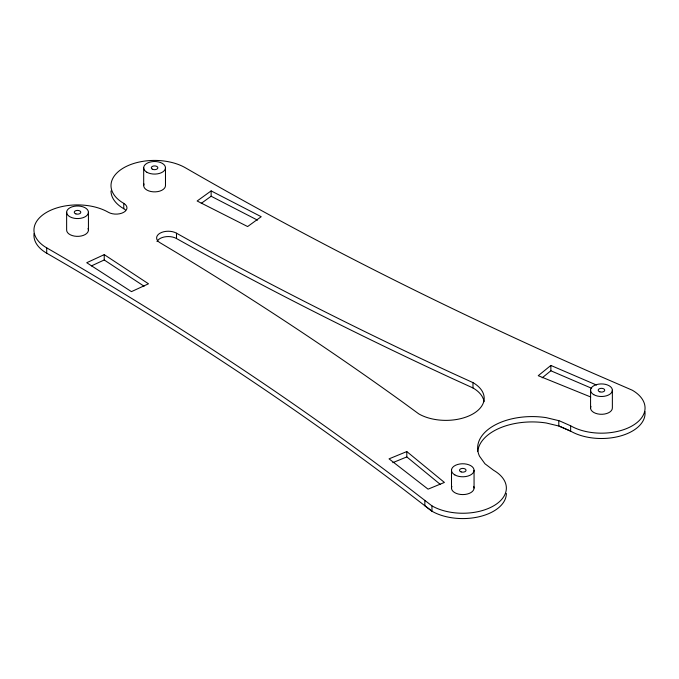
<?xml version="1.0" encoding="UTF-8"?>
<svg xmlns="http://www.w3.org/2000/svg" width="679" height="679" viewBox="0 0 679 679"><rect width="100%" height="100%" fill="white"/><g stroke="black" fill="none" stroke-linecap="round" stroke-linejoin="round"><path stroke-width="1.02" d="M596.527 385.044L550.864 365.438L538.235 375.691L590.747 397.003M542.181 377.83L550.864 370.776L550.864 365.438M211.135 190.901L197.139 201.001L247.631 226.557L261.211 216.711L211.135 190.901L211.135 196.239L201.256 203.369M104.235 254.633L86.734 262.714L131.454 291.631L148.497 283.797L104.235 254.633L104.235 259.972L144.075 286.215M91.342 265.93L104.235 259.972M406.814 451.569L389.05 458.86L428.059 489.152L444.406 482.446L406.814 451.569L406.814 456.908L440.323 484.433M392.793 462.662L406.814 456.908M550.864 370.776L591.672 388.295M570.649 425.801L559.36 420.802L546.222 417.653A54.481 31.455 0 0 0 479.493 456.178L484.942 463.765L493.599 470.284A43.583 25.165 0 0 1 493.599 505.872A43.583 25.165 0 0 1 431.954 505.872L402.426 483.142A3993.496 2305.621 0 0 0 46.715 247.86A43.583 25.165 0 0 1 46.715 212.281A43.583 25.165 0 0 1 108.351 212.281A10.898 6.289 0 0 0 123.765 212.281A10.898 6.289 0 0 0 123.765 203.377A43.583 25.165 0 0 1 123.765 167.789A43.583 25.165 0 0 1 185.401 167.789A3993.496 2305.621 0 0 0 592.92 373.161L632.285 390.213A43.583 25.165 0 0 1 632.285 425.801A43.583 25.165 0 0 1 570.649 425.801L570.649 431.14A43.583 25.165 0 0 0 619.63 436.215A43.583 25.165 0 0 0 644.931 411.466M472.974 382.617L453.657 373.806A3993.496 2305.621 0 0 1 194.211 243.065L176.498 233.203A11.653 6.731 0 0 0 160.015 233.203A11.653 6.731 0 0 0 160.015 242.717L177.083 252.953A3993.496 2305.621 0 0 1 403.547 402.74L418.799 413.893A38.304 22.118 0 0 0 472.974 413.893A38.304 22.118 0 0 0 472.974 382.617L472.974 387.955A38.304 22.118 0 0 1 484.042 401.671M472.974 387.955L453.657 379.145A3993.496 2305.621 0 0 1 194.211 248.404L176.498 238.541A11.653 6.731 0 0 0 156.993 241.563M211.135 196.239L257.502 220.14M612.365 390.213L612.365 408.003A10.898 6.289 0 0 1 600.041 414.241A10.898 6.289 0 0 1 590.942 406.373M590.569 390.213L590.569 408.003M558.792 420.666L558.792 426.005L570.649 431.14L559.36 426.14L546.222 422.992A54.481 31.455 0 0 0 477.753 451.331M474.061 470.284L474.061 488.074M451.501 470.284L451.501 488.074M431.954 505.872L431.954 511.211A43.583 25.165 0 0 0 479.459 516.66A43.583 25.165 0 0 0 506.364 493.412M424.842 500.389L424.842 505.728L431.954 511.211L402.426 488.481A3993.496 2305.621 0 0 0 46.715 253.199A43.583 25.165 0 0 1 34.069 233.534M176.498 233.203L176.498 238.541M165.481 167.789L165.481 185.588A10.898 6.289 0 0 1 153.165 191.826A10.898 6.289 0 0 1 144.058 183.958M143.685 167.789L143.685 185.588M123.765 203.377L123.765 208.716A10.898 6.289 0 0 1 125.496 210.023M88.431 212.281A10.898 6.289 0 0 1 72.084 217.721A10.898 6.289 0 0 1 72.084 206.832A10.898 6.289 0 0 1 88.431 212.281L88.431 230.071M66.635 212.281L66.635 230.071A10.898 6.289 0 0 0 78.959 236.309A10.898 6.289 0 0 0 88.058 228.441M46.715 247.86L46.715 253.199M123.765 208.716A43.583 25.165 0 0 1 111 190.926M473.67 486.393A11.28 6.51 0 0 1 462.781 494.584A11.28 6.51 0 0 1 451.883 486.393M454.803 474.884A11.28 6.51 0 0 0 473.67 471.964A11.28 6.51 0 0 0 459.861 463.986A11.28 6.51 0 0 0 454.803 474.884M461.143 471.913A3.268 1.884 0 0 0 466.049 470.284A3.268 1.884 0 0 0 461.143 468.646A3.268 1.884 0 0 0 461.143 471.913M593.76 394.66A10.898 6.289 0 0 0 611.991 391.842A10.898 6.289 0 0 0 598.649 384.136A10.898 6.289 0 0 0 593.76 394.66M599.829 391.842A3.268 1.884 0 0 0 604.734 390.213A3.268 1.884 0 0 0 599.829 388.575A3.268 1.884 0 0 0 599.829 391.842M146.876 172.245A10.898 6.289 0 0 0 165.107 169.419A10.898 6.289 0 0 0 151.765 161.721A10.898 6.289 0 0 0 146.876 172.245M152.274 169.13A3.268 1.884 0 0 0 157.74 168.282A3.268 1.884 0 0 0 153.734 165.973A3.268 1.884 0 0 0 152.274 169.13M75.904 213.91A3.268 1.884 0 0 0 80.801 212.281A3.268 1.884 0 0 0 75.904 210.643A3.268 1.884 0 0 0 75.904 213.91"/></g></svg>
